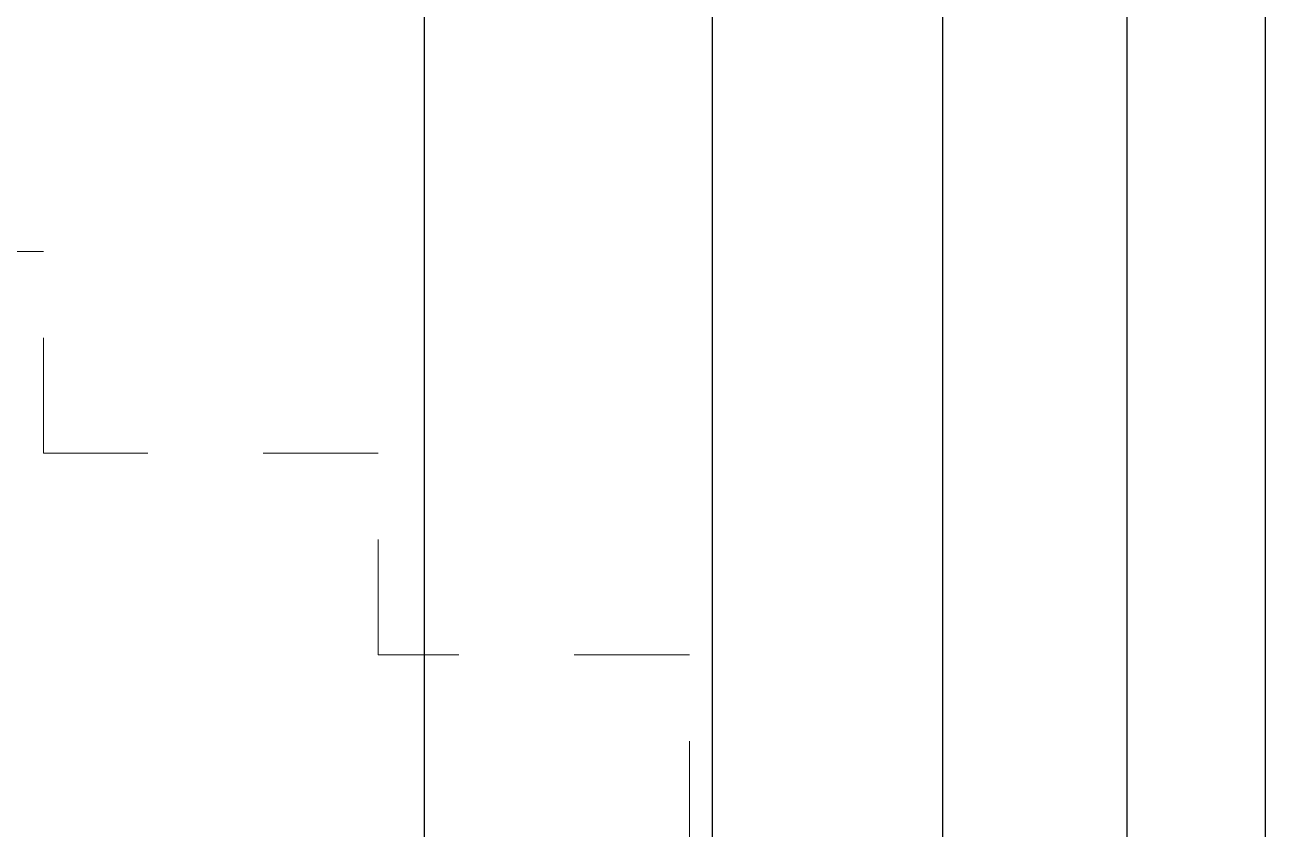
# Model space of a CAD drawing. Header units: inches. Extents: x -370 to 18, y -197 to 199.
# Drawn here: x -283.233 to -282.157, y 125.599 to 126.298 of the extents above; entities that cross this region are included whole.
import ezdxf

# ---------------------------------------------------------------- set-up
doc = ezdxf.new("R2010")
doc.units = ezdxf.units.IN
doc.header["$MEASUREMENT"] = 0
doc.linetypes.add('DASHED', pattern=[0.75, 0.5, -0.25])

msp = doc.modelspace()

# ---------------------------------------------------------------- linework, layer by layer
at = {"color": 8, "transparency": 33554610}
for p, q in [((-282.88658, 131.33096), (-282.88658, 125.10096)), ((-282.63658, 131.33096), (-282.63658, 125.10096)), ((-282.43658, 128.05596), (-282.43658, 125.10096)), ((-282.27658, 127.93096), (-282.27658, 125.10096)), ((-282.15658, 127.93096), (-282.15658, 125.10096))]:
    msp.add_line(p, q, dxfattribs=at)
at = {"color": 8, "linetype": 'DASHED', "lineweight": 5, "ltscale": 0.1, "transparency": 33554610}
for points in [[(-283.2169, 125.92596), (-283.2169, 126.10096), (-283.5213, 126.10096)], [(-282.92641, 125.75096), (-282.92641, 125.92596), (-283.2169, 125.92596)], [(-282.65638, 125.57596), (-282.65638, 125.75096), (-282.92641, 125.75096)]]:
    msp.add_lwpolyline(points, dxfattribs=at)

doc.saveas('drawing.dxf')
